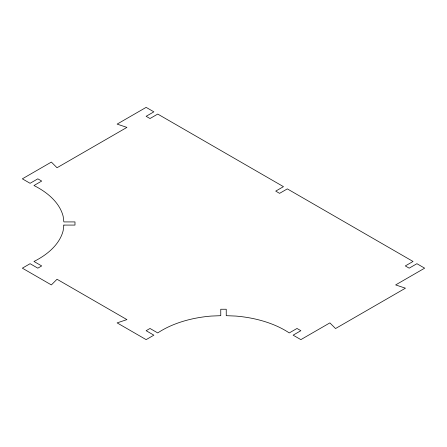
<?xml version="1.0" encoding="UTF-8"?>
<svg xmlns="http://www.w3.org/2000/svg" width="447" height="447" viewBox="0 0 447 447"><rect width="100%" height="100%" fill="white"/><g stroke="black" fill="none" stroke-linecap="round" stroke-linejoin="round"><path stroke-width="0.67" d="M63.848 225.081L63.156 230.652A86.908 50.176 0 0 1 33.955 261.467L41.694 265.931L37.822 268.166L30.089 263.702L22.35 268.166L51.36 284.918L57.026 279.252L126.931 319.611L117.125 322.885L146.135 339.631L153.869 335.166L146.135 330.702L150.002 328.467L157.741 332.931A86.908 50.176 0 0 1 211.113 316.074L220.762 315.677L220.762 309.246L226.238 309.246L226.238 315.677L235.887 316.074A86.908 50.176 0 0 1 289.259 332.931L296.998 328.467L300.865 330.702L293.131 335.166L300.865 339.631L329.875 322.885L335.541 328.545L405.446 288.186L395.64 284.918L424.65 268.166L416.911 263.702L409.178 268.166L405.306 265.931L413.045 261.467L287.326 188.885L279.587 193.35L275.721 191.115L283.459 186.65L157.741 114.069L150.002 118.533L146.135 116.298L153.869 111.834L146.135 107.369L117.125 124.115L126.931 127.389L57.026 167.748L51.36 162.082L22.35 178.834L30.089 183.298L37.822 178.834L41.694 181.069L33.955 185.533A86.908 50.176 0 0 1 63.156 216.348L63.848 221.919L74.984 221.919L74.984 225.081L63.848 225.081"/></g></svg>
